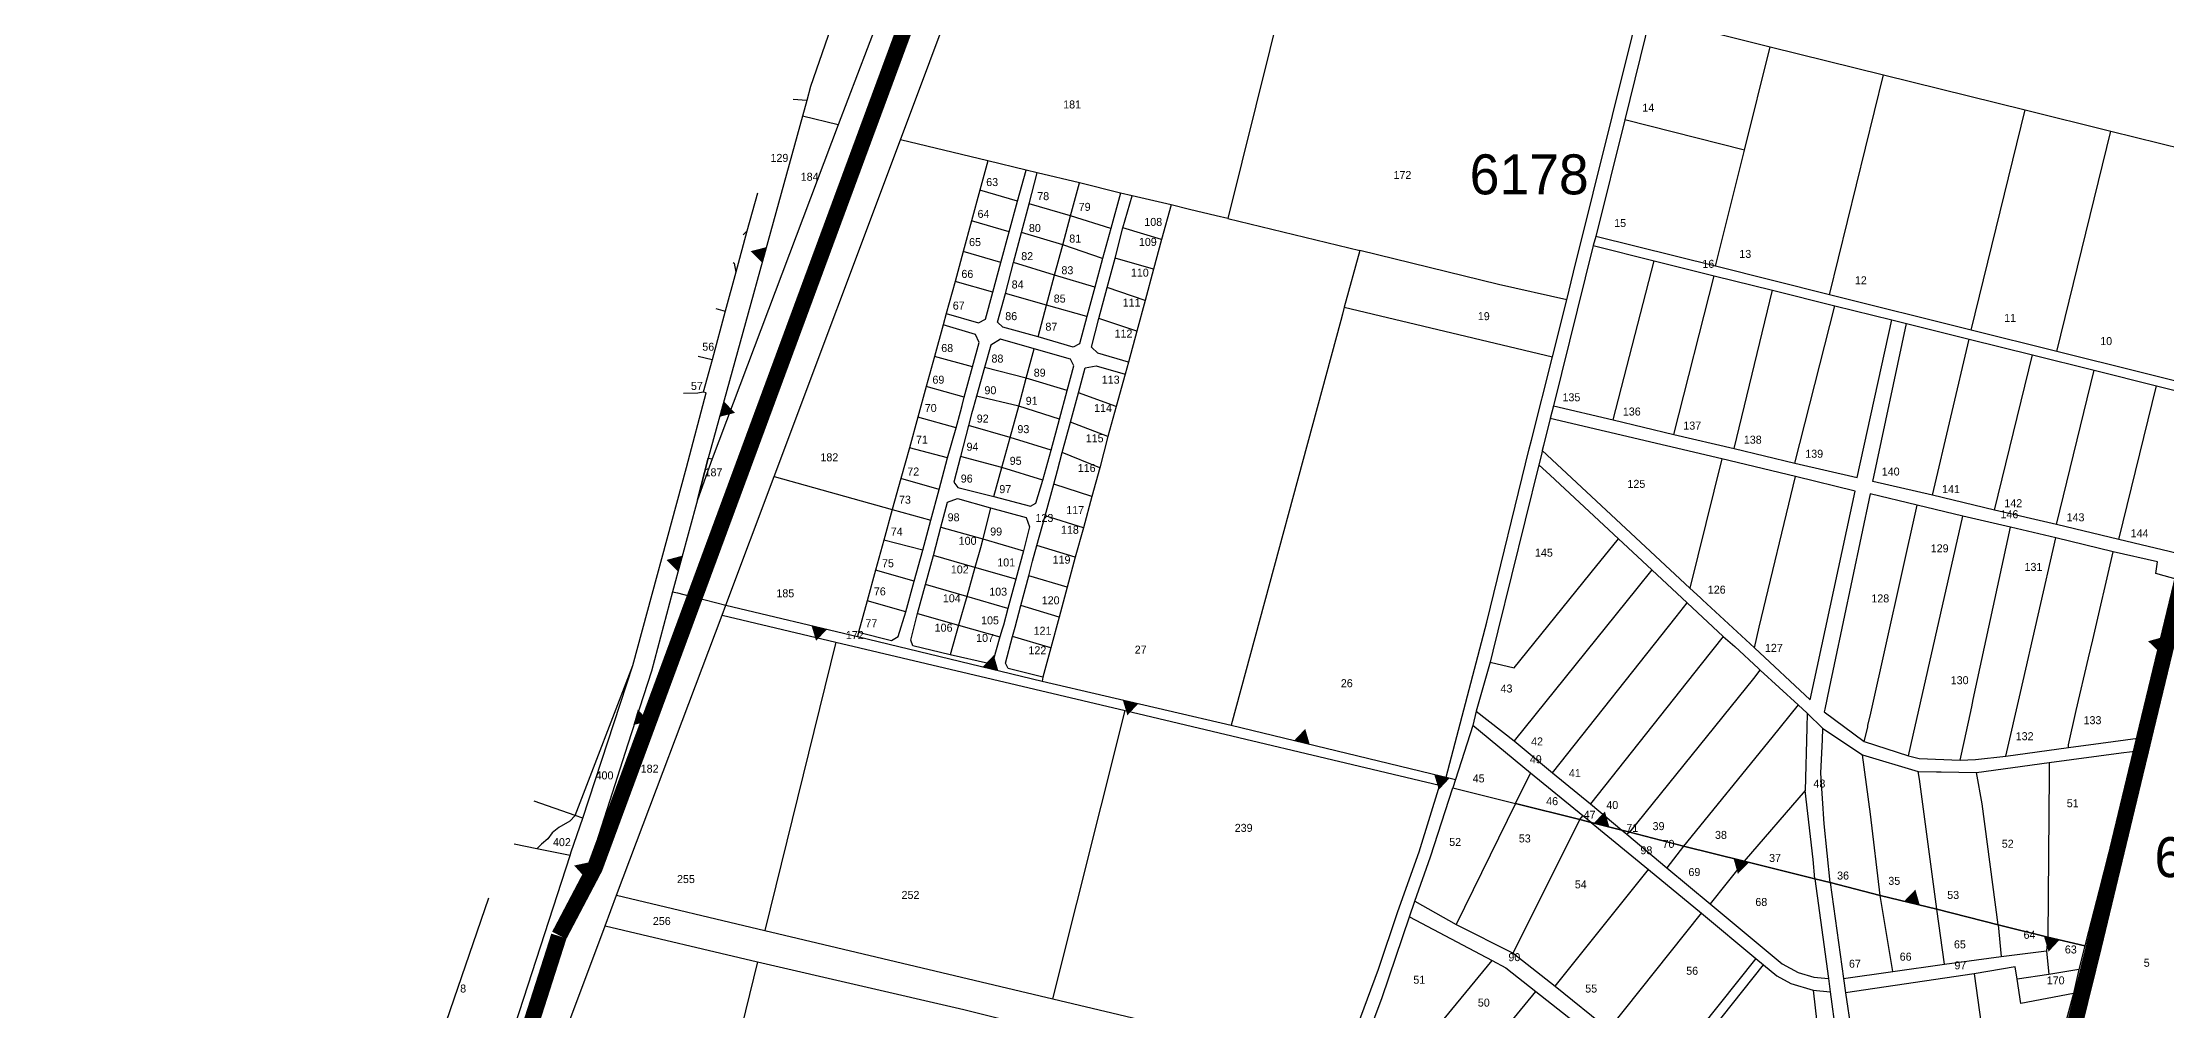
# Model space of a CAD drawing. Extents: x -493 to 187849, y -1657 to 664362.
# Drawn here: x 184168 to 185496, y 662609 to 663214 of the extents above; entities that cross this region are included whole.
import ezdxf

# ---------------------------------------------------------------- set-up
doc = ezdxf.new("R2010")
doc.units = 0
doc.header["$MEASUREMENT"] = 0
doc.layers.get('0').update_dxf_attribs({"linetype": 'CONTINUOUS'})
for name, color, linetype in [('0DXF_GUSH', 3, 'CONTINUOUS'), ('0G_GV_LIN', 10, 'CONTINUOUS'), ('1DXF_GUSH', 3, 'CONTINUOUS'), ('1G_GV_LIN', 1, 'CONTINUOUS'), ('6891-NUM', 70, 'CONTINUOUS'), ('BOUNDARY', 1, 'CONTINUOUS'), ('GBOUND_BOUNDARY', 5, 'CONTINUOUS')]:
    doc.layers.add(name, color=color, linetype=linetype)
doc.styles.get("Standard").update_dxf_attribs({"font": 'dimheb.shx'})

# ---------------------------------------------------------------- blocks, each defined once
blk = doc.blocks.new('TVC_FENCE')
blk.add_solid([(-0.5, 0), (0.5, 0), (0, 0.87)])

msp = doc.modelspace()

# ---------------------------------------------------------------- linework, layer by layer
at = {"layer": '0DXF_GUSH'}
for points in [[(185120.9, 663052.6), (185125, 663070), (185259.5, 663609.9)], [(184704.5, 663152.7), (184796.9, 663399.3), (184807.9, 663426.1), (184839.1, 663488.8), (184860.9, 663529.3), (184893.9, 663585.1)], [(184842.1, 663576.9), (184810.4, 663520), (184798.9, 663498.3), (184768.4, 663436.2), (184758.5, 663410.7), (184707.4, 663273.5), (184701.9, 663257.3), (184665.5, 663162)], [(184749.6, 663478.4), (184648.4, 663186.1), (184646.1, 663177.2)], [(184970.2, 663349.3), (184909.1, 663103.5)], [(185173, 663229.6), (185157.2, 663165.1)], [(185173, 663229.6), (185248, 663210.8)], [(185232, 663146.2), (185248, 663210.8)], [(185248, 663210.8), (185318.8, 663193.3)], [(185285, 663055.8), (185318.8, 663193.3)], [(185318.8, 663193.3), (185407.3, 663171.4)], [(184646.1, 663177.2), (184643.3, 663167.4)], [(185373.6, 663033.8), (185407.3, 663171.4)], [(185407.3, 663171.4), (185460.8, 663158.2)], [(184643.3, 663167.4), (184584.3, 662953.8)], [(184665.5, 663162), (184586.8, 662953.3)], [(184665.5, 663162), (184643.3, 663167.4)], [(185157.2, 663165.1), (185139.1, 663092.2)], [(185232, 663146.2), (185157.2, 663165.1)], [(185427.2, 663020.4), (185460.8, 663158.2)], [(185460.8, 663158.2), (185567.2, 663131.8)], [(184625.7, 662942.3), (184704.5, 663152.7)], [(184759.1, 663139.6), (184704.5, 663152.7)], [(185213.8, 663073.7), (185232, 663146.2)], [(184759.1, 663139.6), (184754.1, 663121.3)], [(184783, 663133.8), (184759.1, 663139.6)], [(184777.7, 663114.4), (184783, 663133.8)], [(184789.9, 663132.1), (184783, 663133.8)], [(184784.9, 663112.7), (184789.9, 663132.1)], [(184816.3, 663125.9), (184789.9, 663132.1)], [(184615.1, 663119.4), (184608.6, 663095.7)], [(184754.1, 663121.3), (184749, 663102.1)], [(184777.7, 663114.4), (184754.1, 663121.3)], [(184810.8, 663105.1), (184816.3, 663125.9)], [(184842, 663119.3), (184816.3, 663125.9)], [(184842, 663119.3), (184836, 663097.3)], [(184849.2, 663117.8), (184842, 663119.3)], [(184843.5, 663097.8), (184849.2, 663117.8)], [(184873.6, 663112), (184849.2, 663117.8)], [(184772.4, 663095.1), (184777.7, 663114.4)], [(184780.2, 663094.7), (184784.9, 663112.7)], [(184810.8, 663105.1), (184784.9, 663112.7)], [(184805.9, 663087), (184810.8, 663105.1)], [(184836, 663097.3), (184810.8, 663105.1)], [(184873.6, 663112), (184867.7, 663090.4)], [(184909.1, 663103.5), (184901.8, 663105.3), (184885.1, 663109.2), (184873.6, 663112)], [(184909.1, 663103.5), (184991.5, 663083.5)], [(184608.6, 663095.7), (184601.6, 663070)], [(184606.3, 663093.4), (184608.6, 663095.7)], [(184749, 663102.1), (184743.8, 663082.9)], [(184772.4, 663095.1), (184749, 663102.1)], [(184767.2, 663076.1), (184772.4, 663095.1)], [(184775.1, 663076), (184780.2, 663094.7)], [(184805.9, 663087), (184780.2, 663094.7)], [(184836, 663097.3), (184830.8, 663078.6)], [(184838.6, 663078.8), (184843.5, 663097.8)], [(184867.7, 663090.4), (184843.5, 663097.8)], [(184867.7, 663090.4), (184862.6, 663071.8)], [(185139.1, 663092.2), (185137.3, 663086.6)], [(185213.8, 663073.7), (185139.1, 663092.2)], [(184743.8, 663082.9), (184738.7, 663064.2)], [(184767.2, 663076.1), (184743.8, 663082.9)], [(184800.8, 663068.2), (184805.9, 663087)], [(184830.8, 663078.6), (184805.9, 663087)], [(184830.8, 663078.6), (184825.9, 663060.7)], [(184833.7, 663060.4), (184838.6, 663078.8)], [(184862.6, 663071.8), (184838.6, 663078.8)], [(184991.5, 663083.5), (184981.7, 663048.1)], [(185120.9, 663052.6), (185078.3, 663062.2), (184991.5, 663083.5)], [(185137.3, 663086.6), (185112.5, 662986.4)], [(185137.3, 663086.6), (185175.5, 663077.1)], [(185149.8, 662977.7), (185175.5, 663077.1)], [(185175.5, 663077.1), (185213, 663067.8)], [(184601.6, 663070), (184595, 663045.6)], [(184599.9, 663076.1), (184600.6, 663075.6), (184601.6, 663070)], [(184738.7, 663064.2), (184733, 663044.1)], [(184762.2, 663057.4), (184738.7, 663064.2)], [(184762.2, 663057.4), (184767.2, 663076.1)], [(184770.1, 663056.6), (184775.1, 663076)], [(184800.8, 663068.2), (184775.1, 663076)], [(184795.7, 663049.4), (184800.8, 663068.2)], [(184825.9, 663060.7), (184800.8, 663068.2)], [(184862.6, 663071.8), (184857.4, 663052.3)], [(185187.7, 662968.6), (185213, 663067.8)], [(185213, 663067.8), (185249.4, 663058.8)], [(185285, 663055.8), (185213.8, 663073.7)], [(184733, 663044.1), (184753.3, 663038.4), (184757.6, 663040.7), (184762.2, 663057.4)], [(184790.6, 663029.5), (184768.5, 663035.6), (184765.2, 663038.7), (184770.1, 663056.6)], [(184795.7, 663049.4), (184770.1, 663056.6)], [(184825.9, 663060.7), (184820.9, 663042.2)], [(184828.5, 663041.1), (184833.7, 663060.4)], [(184857.4, 663052.3), (184833.7, 663060.4)], [(184857.4, 663052.3), (184852.2, 663033.2)], [(185112, 663017), (185120.9, 663052.6)], [(185225.5, 662959.8), (185249.4, 663058.8)], [(185249.4, 663058.8), (185288.4, 663048.9)], [(185373.6, 663033.8), (185285, 663055.8)], [(184595, 663045.6), (184586.8, 663015.2)], [(184589.2, 663047.2), (184595, 663045.6)], [(184731.3, 663037.1), (184725.8, 663017.3)], [(184733, 663044.1), (184731.3, 663037.1)], [(184749.5, 663010.8), (184753.6, 663026), (184751.4, 663031.1), (184731.3, 663037.1)], [(184790.6, 663029.5), (184795.7, 663049.4)], [(184820.9, 663042.2), (184816.3, 663025.2), (184812.4, 663023.2), (184790.6, 663029.5)], [(184820.9, 663042.2), (184795.7, 663049.4)], [(184847, 663013.8), (184827.8, 663019.3), (184823.8, 663023.1), (184828.5, 663041.1)], [(184852.2, 663033.2), (184828.5, 663041.1)], [(184981.7, 663048.1), (184980.7, 663043.8), (184979.6, 663039.8), (184911.1, 662786.8)], [(184981.7, 663048.1), (185112, 663017)], [(185263.3, 662950.7), (185288.4, 663048.9)], [(185263.3, 662950.7), (185302.3, 662941.6), (185323.9, 663040.1)], [(185288.4, 663048.9), (185323.9, 663040.1)], [(185349.4, 662930.6), (185312.1, 662939.2), (185333.2, 663037.9)], [(185323.9, 663040.1), (185333.2, 663037.9)], [(185333.2, 663037.9), (185372.4, 663028.2)], [(184788.1, 663022.1), (184767, 663028.1), (184760.9, 663024.3), (184757, 663010.4)], [(184852.2, 663033.2), (184847, 663013.8)], [(185349.4, 662930.6), (185372.4, 663028.2)], [(185372.4, 663028.2), (185411.9, 663018.4)], [(185427.2, 663020.4), (185373.6, 663033.8)], [(184586.8, 663015.2), (184578.2, 663017.3)], [(184586.8, 663015.2), (184581.2, 662994.9)], [(184725.8, 663017.3), (184720.6, 662998.5)], [(184749.5, 663010.8), (184725.8, 663017.3)], [(184744.4, 662991.9), (184749.5, 663010.8)], [(184757, 663010.4), (184752.1, 662992.4)], [(184783.1, 663003.7), (184757, 663010.4)], [(184783.1, 663003.7), (184788.1, 663022.1)], [(184808.7, 662996), (184812.8, 663011.5), (184810.7, 663015.7), (184788.1, 663022.1)], [(184815.7, 662994.6), (184820, 663010.3), (184826.9, 663011.4), (184844.9, 663006.3)], [(184847, 663013.8), (184844.9, 663006.3)], [(185045.6, 662754.3), (185070.9, 662851.3), (185097.4, 662959.6), (185098.8, 662965), (185112, 663017)], [(185388.1, 662921.2), (185411.9, 663018.4)], [(185411.9, 663018.4), (185450.4, 663008.7)], [(185531.7, 662994.4), (185427.2, 663020.4)], [(184720.6, 662998.5), (184715.3, 662979.4)], [(184744.4, 662991.9), (184720.6, 662998.5)], [(184778.4, 662986.2), (184783.1, 663003.7)], [(184808.7, 662996), (184783.1, 663003.7)], [(184844.9, 663006.3), (184839.4, 662986.1)], [(185426.9, 662912.2), (185450.4, 663008.7)], [(185450.4, 663008.7), (185489.3, 662999)], [(185465.9, 662902.9), (185489.3, 662999)], [(185489.3, 662999), (185516.1, 662992.3)], [(184537.3, 662824.2), (184570.9, 662948), (184583.1, 662994.6)], [(184581.2, 662994.9), (184577.9, 662994.3), (184569, 662994.1)], [(184583.1, 662994.6), (184581.2, 662994.9)], [(184739.3, 662972.8), (184742, 662982.8), (184743, 662986.6), (184744.4, 662991.9)], [(184752.1, 662992.4), (184750, 662984.9), (184749, 662981.4), (184747, 662974.1)], [(184778.4, 662986.2), (184752.1, 662992.4)], [(184773, 662966.6), (184778.4, 662986.2)], [(184803.8, 662978.1), (184778.4, 662986.2)], [(184803.8, 662978.1), (184808.7, 662996)], [(184810.8, 662976.2), (184815.7, 662994.6)], [(184839.4, 662986.1), (184815.7, 662994.6)], [(184839.4, 662986.1), (184834.2, 662967.2)], [(185112.5, 662986.4), (185110.6, 662978.6)], [(185112.5, 662986.4), (185149.8, 662977.7)], [(184715.3, 662979.4), (184710.1, 662960.3)], [(184739.3, 662972.8), (184715.3, 662979.4)], [(184734, 662953.9), (184739.3, 662972.8)], [(184747, 662974.1), (184742.1, 662954.8)], [(184773, 662966.6), (184747, 662974.1)], [(184798.6, 662958.7), (184803.8, 662978.1)], [(184805.6, 662957.2), (184810.8, 662976.2)], [(184834.2, 662967.2), (184810.8, 662976.2)], [(185110.6, 662978.6), (185106.4, 662961.6), (185105.6, 662958.6)], [(185217.7, 662953.3), (185110.6, 662978.6)], [(185149.8, 662977.7), (185187.7, 662968.6)], [(184710.1, 662960.3), (184704.8, 662941)], [(184734, 662953.9), (184710.1, 662960.3)], [(184767.9, 662947.9), (184773, 662966.6)], [(184798.6, 662958.7), (184773, 662966.6)], [(184793.4, 662940.1), (184798.6, 662958.7)], [(184800.4, 662937.5), (184802.6, 662946), (184805.6, 662957.2)], [(184829, 662947.8), (184805.6, 662957.2)], [(184834.2, 662967.2), (184829, 662947.8)], [(185105.6, 662958.6), (185105.2, 662956.9), (185103.4, 662949.6)], [(185105.6, 662958.6), (185197.8, 662872.6)], [(185187.7, 662968.6), (185225.5, 662959.8)], [(185225.5, 662959.8), (185263.3, 662950.7)], [(184577.6, 662927.7), (184584.3, 662953.8)], [(184586.8, 662953.3), (184577.6, 662927.7)], [(184584.3, 662953.8), (184586.8, 662953.3)], [(184728.7, 662934.2), (184734, 662953.9)], [(184742.1, 662954.8), (184737.9, 662938.7), (184740.4, 662935.5), (184762.9, 662929.7)], [(184767.9, 662947.9), (184742.1, 662954.8)], [(184762.9, 662929.7), (184767.9, 662947.9)], [(184793.4, 662940.1), (184767.9, 662947.9)], [(184829, 662947.8), (184824, 662929.7)], [(185103.4, 662949.6), (185077.8, 662845.8), (185074.7, 662833.2), (185073, 662826.3)], [(185103.4, 662949.6), (185110.4, 662943.1), (185153.3, 662903.4)], [(185217.7, 662953.3), (185202.8, 662892.7), (185197.8, 662872.6)], [(185263.9, 662942.3), (185217.7, 662953.3)], [(184595.5, 662861.8), (184625.7, 662942.3)], [(184625.7, 662942.3), (184699.4, 662921.7)], [(184704.8, 662941), (184699.4, 662921.7)], [(184728.7, 662934.2), (184704.8, 662941)], [(184723.6, 662915), (184728.7, 662934.2)], [(184762.9, 662929.7), (184785.7, 662923.8), (184789.2, 662925.6), (184793.4, 662940.1)], [(184794.9, 662917.8), (184800.4, 662937.5)], [(184824, 662929.7), (184800.4, 662937.5)], [(185238.1, 662835.2), (185273, 662802.8), (185277.3, 662823), (185301.1, 662933.2), (185263.9, 662942.3)], [(185238.1, 662835.2), (185241.1, 662848.2), (185263.9, 662942.3)], [(185339.9, 662924.4), (185310.5, 662931.4), (185288, 662824.8), (185284.9, 662810.1), (185282.1, 662796.9), (185281.7, 662795.3), (185306.8, 662776.7)], [(185388.1, 662921.2), (185349.4, 662930.6)], [(184577.6, 662927.7), (184562, 662870.2)], [(184699.4, 662921.7), (184694.1, 662902.6)], [(184699.4, 662921.7), (184723.6, 662915)], [(184729.7, 662910.6), (184734, 662926.2), (184740.2, 662928.5), (184760.8, 662922.8)], [(184760.8, 662922.8), (184755.9, 662903.4)], [(184760.8, 662922.8), (184783.1, 662916.6), (184785.2, 662910.8), (184781.5, 662895.9)], [(184789.8, 662899.1), (184794.9, 662917.8)], [(184818.8, 662910.3), (184794.9, 662917.8)], [(184824, 662929.7), (184818.8, 662910.3)], [(185306.8, 662776.7), (185308.9, 662785.6), (185309.1, 662786.7), (185310.9, 662794.4), (185339.9, 662924.4)], [(185334.5, 662767.8), (185337.4, 662780.6), (185368.4, 662917.5)], [(185368.4, 662917.5), (185339.9, 662924.4)], [(185398.1, 662910.7), (185368.4, 662917.5)], [(185426.9, 662912.2), (185388.1, 662921.2)], [(184718.4, 662896.3), (184723.6, 662915)], [(184725.1, 662892.9), (184729.7, 662910.6)], [(184729.7, 662910.6), (184755.9, 662903.4)], [(184818.8, 662910.3), (184813.7, 662891.9)], [(185366.7, 662765), (185369.3, 662777.3), (185373.9, 662798.4), (185374.9, 662802.9), (185398.1, 662910.7)], [(185395.2, 662767.5), (185404.3, 662807.2), (185426.4, 662904)], [(185426.4, 662904), (185398.1, 662910.7)], [(185462.2, 662895.3), (185426.4, 662904)], [(185465.9, 662902.9), (185426.9, 662912.2)], [(184694.1, 662902.6), (184689, 662883.7)], [(184718.4, 662896.3), (184694.1, 662902.6)], [(184713, 662876.9), (184718.4, 662896.3)], [(184720.2, 662874.8), (184725.1, 662892.9)], [(184751, 662885.5), (184725.1, 662892.9)], [(184755.9, 662903.4), (184754.5, 662897.7), (184751, 662885.5)], [(184755.9, 662903.4), (184781.5, 662895.9)], [(184781.5, 662895.9), (184776.7, 662878.2)], [(184784.7, 662880.2), (184787.1, 662889.4), (184789.8, 662899.1)], [(184813.7, 662891.9), (184789.8, 662899.1)], [(184813.7, 662891.9), (184808.7, 662873.2)], [(185073, 662826.3), (185087.9, 662822.7), (185139.6, 662886.6), (185152.3, 662902.3), (185153.3, 662903.4)], [(185153.3, 662903.4), (185174.1, 662884)], [(185434.3, 662772.9), (185434.3, 662774.6), (185439.2, 662796.1), (185446.9, 662829), (185449.5, 662840.2), (185462.2, 662895.3)], [(185503.1, 662877.8), (185488.9, 662881.6), (185490.1, 662889), (185462.2, 662895.3)], [(185506.9, 662893.2), (185465.9, 662902.9)], [(184689, 662883.7), (184683.7, 662864.6)], [(184713, 662876.9), (184689, 662883.7)], [(184751, 662885.5), (184746, 662867.4)], [(184776.7, 662878.2), (184751, 662885.5)], [(184776.7, 662878.2), (184771.7, 662859.8)], [(184779.7, 662861.6), (184784.7, 662880.2)], [(184808.7, 662873.2), (184784.7, 662880.2)], [(185174.1, 662884), (185164.7, 662872.2), (185088, 662777.1)], [(185174.1, 662884), (185196.1, 662863.4)], [(185503.1, 662877.8), (185484.4, 662805), (185481.4, 662792.9), (185479.6, 662785.4), (185478.9, 662782.9), (185477.8, 662778.8)], [(184562, 662870.2), (184548.9, 662820.6), (184534.1, 662775), (184507.9, 662692.9), (184498.9, 662665), (184480.6, 662609.1), (184475.2, 662591.1), (184469.5, 662574.3)], [(184562, 662870.2), (184565.2, 662869.5), (184573.2, 662867.5), (184576.1, 662866.8), (184595.5, 662861.8)], [(184683.7, 662864.6), (184678.2, 662845)], [(184707.8, 662857.7), (184683.7, 662864.6)], [(184707.8, 662857.7), (184713, 662876.9)], [(184715.2, 662856.6), (184720.2, 662874.8)], [(184746, 662867.4), (184720.2, 662874.8)], [(184746, 662867.4), (184740.8, 662849.4)], [(184771.7, 662859.8), (184746, 662867.4)], [(184808.7, 662873.2), (184803.6, 662854.3)], [(185197.8, 662872.6), (185204.5, 662866.5), (185205.7, 662865.3), (185238.1, 662835.2)], [(184527.1, 662680.7), (184593.1, 662855.7)], [(184593.1, 662855.7), (184595.5, 662861.8)], [(184593.1, 662855.7), (184664.2, 662838.8)], [(184595.5, 662861.8), (184677.6, 662842.3)], [(184678.2, 662845), (184698.9, 662839.9), (184703, 662842.2), (184707.8, 662857.7)], [(184735.6, 662830.8), (184712.3, 662836.5), (184710.9, 662840.1), (184715.2, 662856.6)], [(184715.2, 662856.6), (184740.8, 662849.4)], [(184771.7, 662859.8), (184768.8, 662849.4), (184768.1, 662846.8), (184766.7, 662842.1)], [(184774.5, 662842.3), (184775.4, 662845.3), (184776.1, 662848.2), (184779.7, 662861.6)], [(184803.6, 662854.3), (184779.7, 662861.6)], [(184803.6, 662854.3), (184798.4, 662835.2)], [(185112, 662757.2), (185189.3, 662854.6), (185196.1, 662863.4)], [(185196.1, 662863.4), (185218.6, 662842.3)], [(184664.2, 662838.8), (184619.8, 662658.6)], [(184664.2, 662838.8), (184845, 662796)], [(184678.2, 662845), (184677.6, 662842.3)], [(184677.6, 662842.3), (184793.1, 662814.4)], [(184740.8, 662849.4), (184735.6, 662830.8)], [(184766.7, 662842.1), (184762.5, 662827.2), (184759.6, 662825.5), (184735.6, 662830.8)], [(184740.8, 662849.4), (184766.7, 662842.1)], [(184793.5, 662816.9), (184771.9, 662822.2), (184770.1, 662825.7), (184774.5, 662842.3)], [(184798.4, 662835.2), (184774.5, 662842.3)], [(185218.6, 662842.3), (185204.8, 662825), (185135.6, 662737.8)], [(185218.6, 662842.3), (185225.9, 662836.1), (185240.6, 662822.3), (185241.8, 662821.2)], [(184501.3, 662730.4), (184537.3, 662824.2)], [(184506, 662728.8), (184537.3, 662824.2)], [(184798.4, 662835.2), (184793.5, 662816.9)], [(185073, 662826.3), (185064.2, 662795.7)], [(184793.5, 662816.9), (184793.1, 662814.4)], [(184793.1, 662814.4), (184911.1, 662786.8)], [(185160.2, 662720), (185237.7, 662816.1), (185241.8, 662821.2)], [(185241.8, 662821.2), (185265.5, 662799.6)], [(185265.5, 662799.6), (185249, 662779.2), (185193.8, 662711.3)], [(185265.5, 662799.6), (185271.1, 662794.3)], [(184799.8, 662615.8), (184845, 662796)], [(184845, 662796), (185041.4, 662749.4)], [(184911.1, 662786.8), (185042.8, 662755)], [(185062.1, 662786.7), (185051.4, 662753)], [(185064.2, 662795.7), (185062.1, 662786.7)], [(185098.3, 662756.9), (185062.1, 662786.7)], [(185064.2, 662795.7), (185088, 662777.1)], [(185271.1, 662794.3), (185270.8, 662785.2), (185269.8, 662746.1)], [(185271.1, 662794.3), (185280.8, 662784.8)], [(185285.5, 662688.5), (185281.7, 662725.3), (185279.7, 662756.9), (185280.6, 662777.9), (185280.8, 662784.8)], [(185280.8, 662784.8), (185305.6, 662768.3)], [(185088, 662777.1), (185112, 662757.2)], [(185306.8, 662776.7), (185334.5, 662767.8)], [(185395.2, 662767.5), (185434.3, 662772.9)], [(185434.3, 662772.9), (185454.6, 662775.6), (185477.8, 662778.8)], [(185477.8, 662778.8), (185475.9, 662770.5)], [(185305.6, 662768.3), (185340.5, 662758)], [(185316.8, 662680.5), (185310.6, 662731.2), (185305.6, 662768.3)], [(185334.5, 662767.8), (185341.1, 662766.1), (185366.7, 662765)], [(185340.5, 662758), (185351.9, 662757.8), (185354.9, 662757.7), (185377, 662757.4)], [(185352.1, 662671.8), (185341.2, 662753.1), (185340.5, 662758)], [(185366.7, 662765), (185376.2, 662765.4), (185395.2, 662767.5)], [(185377, 662757.4), (185422.4, 662763.5)], [(185422.4, 662763.5), (185422.3, 662756.4), (185421.4, 662654.4)], [(185422.4, 662763.5), (185467.3, 662769.6), (185474.2, 662770.4), (185475.9, 662770.5)], [(185475.9, 662770.5), (185470.9, 662751.5), (185462.6, 662719), (185453.6, 662683.8), (185446.9, 662657.9), (185444.6, 662649)], [(185041.4, 662749.4), (185028.4, 662707.5), (185015, 662670.2), (185003, 662634.1), (184969.2, 662543.2)], [(185026, 662677), (185035.8, 662704.7), (185049.7, 662747.8)], [(185041.4, 662749.4), (185042.8, 662755)], [(185042.8, 662755), (185045.6, 662754.3)], [(185045.6, 662754.3), (185051.4, 662753)], [(185051.4, 662753), (185049.7, 662747.8)], [(185049.7, 662747.8), (185088.9, 662738)], [(185088.9, 662738), (185098.3, 662756.9)], [(185131, 662730.3), (185098.3, 662756.9)], [(185112, 662757.2), (185135.6, 662737.8)], [(185269.8, 662746.1), (185231.8, 662701.8)], [(185275.9, 662690.8), (185274.8, 662703), (185269.8, 662746.1)], [(185390.4, 662662.1), (185380.4, 662737.8), (185377, 662757.4)], [(184501.3, 662730.4), (184475.6, 662739.4)], [(185088.9, 662738), (185051.7, 662662.4)], [(185129, 662727.9), (185088.9, 662738)], [(185135.6, 662737.8), (185155.2, 662721.3)], [(184501.3, 662730.4), (184497.9, 662726.9), (184491.1, 662722.9), (184486.9, 662719.7), (184484.1, 662715.9), (184480.2, 662712.5), (184477.2, 662709.6)], [(184498.1, 662705.5), (184498.8, 662707.8), (184506, 662728.8)], [(184506, 662728.8), (184501.3, 662730.4)], [(185087.3, 662644.3), (185129, 662727.9)], [(185129, 662727.9), (185131, 662730.3)], [(185136.2, 662726.1), (185129, 662727.9)], [(185136.2, 662726.1), (185131, 662730.3)], [(185155.2, 662721.3), (185136.2, 662726.1)], [(185136.2, 662726.1), (185172, 662696.6)], [(185160.2, 662720), (185155.2, 662721.3)], [(185155.2, 662721.3), (185158.3, 662718.8)], [(185160.2, 662720), (185158.3, 662718.8)], [(185158.3, 662718.8), (185183.5, 662697.7)], [(185193.8, 662711.3), (185160.2, 662720)], [(184458.5, 662583.6), (184498.1, 662705.5)], [(184477.2, 662709.6), (184463.2, 662712.5)], [(184498.1, 662705.5), (184477.2, 662709.6)], [(185193.8, 662711.3), (185183.5, 662697.7)], [(185231.8, 662701.8), (185193.8, 662711.3)], [(185113.6, 662623.7), (185172, 662696.6)], [(185172, 662696.6), (185205, 662669.4)], [(185183.5, 662697.7), (185210.5, 662675.2)], [(185231.8, 662701.8), (185210.5, 662675.2)], [(185275.9, 662690.8), (185231.8, 662701.8)], [(184520.1, 662661.4), (184527.1, 662680.7)], [(184527.1, 662680.7), (184619.8, 662658.6)], [(185285.5, 662688.5), (185275.9, 662690.8)], [(185275.9, 662690.8), (185284.4, 662628.6)], [(185316.8, 662680.5), (185285.5, 662688.5)], [(185285.5, 662688.5), (185293.8, 662628.6)], [(185352.1, 662671.8), (185316.8, 662680.5)], [(185324.6, 662633), (185316.8, 662680.5)], [(184992.4, 662581.4), (185005.5, 662616.6), (185022.6, 662667.2)], [(185022.6, 662667.2), (185026, 662677)], [(185022.6, 662667.2), (185074.2, 662639.8)], [(185026, 662677), (185051.7, 662662.4)], [(185147.2, 662596.7), (185205, 662669.4)], [(185205, 662669.4), (185239, 662641.1)], [(185210.5, 662675.2), (185255.5, 662637.8), (185265.5, 662632.4), (185275.2, 662629.5), (185284.4, 662628.6)], [(185390.4, 662662.1), (185352.1, 662671.8)], [(185357, 662637.5), (185352.1, 662671.8)], [(184453.7, 662484.7), (184520.1, 662661.4)], [(184520.1, 662661.4), (184615.1, 662639)], [(184619.8, 662658.6), (184799.8, 662615.8)], [(185051.7, 662662.4), (185087.3, 662644.3)], [(185421.4, 662654.4), (185390.4, 662662.1)], [(185390.4, 662662.1), (185392.4, 662642.3)], [(185421.4, 662654.4), (185420.6, 662645.9)], [(185444.6, 662649), (185421.4, 662654.4)], [(184615.1, 662639), (184570.6, 662457)], [(184615.1, 662639), (184744.2, 662609.1), (184794.9, 662596.5)], [(185005.5, 662556.3), (185074.2, 662639.8)], [(185074.2, 662639.8), (185082.7, 662635.3), (185101.6, 662620.4)], [(185087.3, 662644.3), (185113.6, 662623.7)], [(185239, 662641.1), (185181.7, 662569.1)], [(185239, 662641.1), (185243.9, 662637.1)], [(185357, 662637.5), (185392.4, 662642.3)], [(185392.4, 662642.3), (185420.6, 662645.9)], [(185420.6, 662645.9), (185422.1, 662631.1)], [(185444.6, 662649), (185440.8, 662634.1)], [(185186.6, 662565), (185243.9, 662637.1)], [(185243.9, 662637.1), (185252.2, 662630.2), (185260.9, 662625.4), (185274.9, 662621.3)], [(185284.4, 662628.6), (185285.5, 662620.3)], [(185293.8, 662628.6), (185324.6, 662633)], [(185293.8, 662628.6), (185295.1, 662619.6)], [(185375.4, 662631.5), (185295.1, 662619.6)], [(185324.6, 662633), (185357, 662637.5)], [(185402.3, 662628.1), (185401.1, 662635.9), (185375.4, 662631.5)], [(185375.4, 662631.5), (185382.2, 662583.6)], [(185422.1, 662631.1), (185402.3, 662628.1)], [(185437.6, 662619.1), (185404.5, 662613), (185402.3, 662628.1)], [(185440.8, 662634.1), (185422.1, 662631.1)], [(185440.8, 662634.1), (185437.6, 662619.1)], [(184799.8, 662615.8), (184923.5, 662586.4), (184936.2, 662580.6), (184953.5, 662569.6), (184963.4, 662556.4), (184969.2, 662543.2)], [(185022.2, 662523.8), (185101.6, 662620.4)], [(185101.6, 662620.4), (185125, 662601.9)], [(185113.6, 662623.7), (185147.2, 662596.7)], [(185274.9, 662621.3), (185285.5, 662620.3)], [(185274.9, 662621.3), (185278.1, 662592)], [(185285.5, 662620.3), (185289, 662594)], [(185295.1, 662619.6), (185302.1, 662572.1)], [(185437.6, 662619.1), (185434.3, 662607.8), (185430.7, 662594), (185429.9, 662590.5)]]:
    msp.add_lwpolyline(points, dxfattribs=at)
at = {"layer": '0G_GV_LIN'}
for points in [[(184749.6, 663478.4), (184648.4, 663186.1), (184646.1, 663177.2)], [(185644, 663252.3), (185638.7, 663252.5), (185595, 663253.5), (185585.8, 663216.2), (185567.2, 663131.8), (185531.7, 662995.2), (185531.7, 662994.4), (185530.5, 662988.7), (185528.9, 662980.7), (185511.7, 662914.2), (185506.9, 662893.2), (185503.1, 662877.8), (185484.4, 662805), (185481.4, 662792.9), (185479.6, 662785.4), (185478.9, 662782.9), (185477.8, 662778.8), (185475.9, 662770.5), (185470.9, 662751.5), (185462.6, 662719), (185453.6, 662683.8), (185446.9, 662657.9), (185444.6, 662649)], [(184646.1, 663177.2), (184643.3, 663167.4), (184584.3, 662953.8), (184577.6, 662927.7), (184562, 662870.2)], [(184646.1, 663177.2), (184637.5, 663177.9)], [(184562, 662870.2), (184548.9, 662820.6), (184534.1, 662775), (184507.9, 662692.9), (184498.9, 662665), (184480.6, 662609.1), (184475.2, 662591.1), (184469.5, 662574.3)], [(184562, 662870.2), (184565.2, 662869.5), (184573.2, 662867.5), (184576.1, 662866.8), (184595.5, 662861.8), (184677.6, 662842.3), (184793.1, 662814.4), (184911.1, 662786.8), (185042.8, 662755), (185045.6, 662754.3), (185051.4, 662753), (185049.7, 662747.8), (185088.9, 662738), (185129, 662727.9), (185136.2, 662726.1), (185155.2, 662721.3), (185160.2, 662720), (185193.8, 662711.3), (185231.8, 662701.8), (185275.9, 662690.8), (185285.5, 662688.5), (185316.8, 662680.5), (185352.1, 662671.8), (185390.4, 662662.1), (185421.4, 662654.4), (185444.6, 662649)], [(185444.6, 662649), (185440.8, 662634.1), (185437.6, 662619.1), (185434.3, 662607.8), (185430.7, 662594), (185429.9, 662590.5), (185425.5, 662572.7), (185420.8, 662554.2), (185409.2, 662508.5), (185403, 662483.7), (185401.3, 662476.3), (185394.5, 662449.1), (185392.7, 662441.7), (185390.6, 662433.1), (185390, 662429.5)]]:
    msp.add_lwpolyline(points, dxfattribs=at)
at = {"layer": '6891-NUM', "linetype": 'CONTINUOUS'}
msp.add_lwpolyline([(184447, 662678.8), (184198.6, 661954.7), (184164.9, 661768.4), (184050.3, 661493.1), (184014.3, 661401), (183969.4, 661230.4), (183964.9, 661008.2), (183982.9, 660794.9)], dxfattribs=at)
at = {"layer": 'GBOUND_BOUNDARY', "color": 5, "const_width": 10}
msp.add_lwpolyline([(185525.6, 663668.1), (185496.3, 663666.9), (185489.5, 663663.6), (185300.4, 663636.4), (185201.5, 663617.5, -0.109269), (185171.2, 663616.2, -0.047572), (185115.3, 663631.7), (184905.1, 663597.7), (184864.1, 663591.4), (184791.3, 663450.2), (184513.5, 662697.7), (184491.3, 662655.5)], format="xyb", dxfattribs=at)
msp.add_lwpolyline([(185525.6, 663668.1), (185496.3, 663666.9), (185489.5, 663663.6), (185300.4, 663636.4), (185201.5, 663617.5, -0.109269), (185171.2, 663616.2, -0.047572), (185115.3, 663631.7), (184905.1, 663597.7), (184864.1, 663591.4), (184791.3, 663450.2), (184513.5, 662697.7), (184491.3, 662655.5)], format="xyb", dxfattribs=at)
for points in [[(185195.8, 661993.6), (185200.5, 662003.8), (185221, 662047.9), (185247.7, 662105.3), (185251.8, 662114.2), (185251.8, 662114.3), (185261.6, 662135.4), (185266.1, 662145), (185282.7, 662181.2), (185314.4, 662250.1), (185327.2, 662277.9), (185327.9, 662279.3), (185395.1, 662425.5), (185397.9, 662436.9), (185442.9, 662618.7), (185449.8, 662646.6), (185477.2, 662760.6), (185479.5, 662770), (185482.3, 662781.8), (185505.6, 662878.4)], [(185195.8, 661993.6), (185200.5, 662003.8), (185221, 662047.9), (185247.7, 662105.3), (185251.8, 662114.2), (185251.8, 662114.3), (185261.6, 662135.4), (185266.1, 662145), (185282.7, 662181.2), (185314.4, 662250.1), (185327.2, 662277.9), (185327.9, 662279.3), (185395.1, 662425.5), (185397.9, 662436.9), (185442.9, 662618.7), (185449.8, 662646.6), (185477.2, 662760.6), (185479.5, 662770), (185482.3, 662781.8), (185505.6, 662878.4)], [(184456.1, 662545.7), (184491.1, 662655.1)]]:
    msp.add_lwpolyline(points, dxfattribs=at)

# ---------------------------------------------------------------- block references
at = {"layer": 'BOUNDARY', "color": 1, "linetype": 'CONTINUOUS', "xscale": 10, "yscale": 10, "zscale": 10}
for p, rotation in [((184619.4, 663080.8), 74.56503098710417), ((184592.8, 662984.4), 254.5650309871042), ((184566.7, 662887.9), 75.04854068549739), ((184653.8, 662848), 166.6191390999536), ((185492.6, 662837.2), 75.67533434912971), ((184760.8, 662822.2), 346.4036926070889), ((184848.3, 662801.5), 166.8725731472044), ((184539, 662791.8), 253.6792506917589), ((184955.4, 662776.1), 346.3935565734903), ((185042.9, 662755), 166.9272837104156), ((185142.6, 662724.5), 345.9088167906714), ((185465.5, 662730.6), 255.7914106451837), ((184508.9, 662696.5), 72.2284975217942), ((185229.9, 662702.4), 165.825272177811), ((185336.6, 662675.7), 345.9832220195233), ((185451.5, 662675.7), 255.8105281103575), ((185423.9, 662653.8), 166.8130377940052)]:
    msp.add_blockref('TVC_FENCE', p, dxfattribs=dict(at, rotation=rotation))

# ---------------------------------------------------------------- texts
at = {"layer": '1DXF_GUSH'}
for s, p in [('181', (184806.2, 663172.3)), ('14', (185168.1, 663170.3)), ('129', (184623.3, 663138.9)), ('184', (184642.2, 663127.1)), ('172', (185012.6, 663128.2)), ('63', (184758.1, 663123.8)), ('78', (184790, 663115)), ('64', (184752.7, 663103.9)), ('79', (184815.9, 663108.3)), ('108', (184856.9, 663098.9)), ('15', (185150.5, 663098.2)), ('65', (184747.4, 663086.3)), ('80', (184784.8, 663095.1)), ('81', (184810, 663088.5)), ('109', (184853.5, 663086.4)), ('82', (184780, 663077.5)), ('16', (185205.6, 663072.7)), ('13', (185228.7, 663078.9)), ('66', (184742.6, 663066.4)), ('84', (184774, 663059.8)), ('83', (184805.1, 663068.7)), ('110', (184848.5, 663067.2)), ('12', (185300.9, 663062.4)), ('67', (184737.2, 663046.6)), ('85', (184800.3, 663051)), ('111', (184843.4, 663048.5)), ('86', (184770, 663040)), ('87', (184795.1, 663033.4)), ('19', (185065.3, 663040)), ('11', (185394.2, 663038.9)), ('56', (184580.7, 663020.9)), ('68', (184730, 663020.1)), ('112', (184838.3, 663029.1)), ('10', (185454.2, 663024.4)), ('88', (184761.4, 663013.5)), ('57', (184573.6, 662996.4)), ('69', (184724.5, 663000.3)), ('90', (184757, 662993.7)), ('89', (184787.8, 663004.7)), ('113', (184830.3, 663000.3)), ('70', (184719.7, 662982.6)), ('91', (184782.8, 662987.1)), ('114', (184825.5, 662982.6)), ('135', (185118.2, 662989.3)), ('136', (185155.9, 662980.4)), ('92', (184752.2, 662976)), ('93', (184777.6, 662969.4)), ('137', (185193.7, 662971.6)), ('71', (184714.2, 662962.8)), ('94', (184745.8, 662958.4)), ('115', (184820.3, 662963.7)), ('138', (185231.5, 662962.8)), ('139', (185269.9, 662954)), ('187', (184582.1, 662942.4)), ('182', (184654.5, 662951.8)), ('72', (184708.8, 662942.9)), ('95', (184772.8, 662949.6)), ('116', (184815.3, 662945.1)), ('140', (185317.7, 662942.9)), ('73', (184703.6, 662925.3)), ('96', (184742.2, 662938.5)), ('97', (184766.3, 662931.9)), ('125', (185158.8, 662935.2)), ('141', (185355.4, 662931.9)), ('98', (184734, 662914.3)), ('123', (184788.9, 662913.9)), ('117', (184808.1, 662918.8)), ('146', (185391.9, 662916.2)), ('142', (185394.3, 662923.1)), ('143', (185433.2, 662914.3)), ('74', (184698.5, 662905.4)), ('100', (184740.9, 662899.6)), ('99', (184760.6, 662905.4)), ('118', (184804.8, 662906.5)), ('144', (185473.2, 662904.3)), ('75', (184693, 662885.6)), ('101', (184765, 662886.1)), ('119', (184799.6, 662887.8)), ('145', (185101, 662892.2)), ('129', (185348.3, 662894.9)), ('102', (184736, 662881.7)), ('131', (185406.9, 662883.3)), ('185', (184627, 662866.8)), ('76', (184687.9, 662868)), ('104', (184731, 662863.7)), ('103', (184760, 662867.8)), ('120', (184792.8, 662862.4)), ('126', (185209, 662869.1)), ('128', (185311.2, 662863.6)), ('77', (184682.6, 662848.1)), ('105', (184754.9, 662849.9)), ('172', (184670.4, 662840.7)), ('106', (184725.9, 662845.3)), ('107', (184751.8, 662838.9)), ('121', (184787.7, 662843.4)), ('127', (185244.7, 662832.7)), ('122', (184784.5, 662831.2)), ('27', (184850.9, 662831.6)), ('26', (184979.7, 662810.6)), ('43', (185079.5, 662807.3)), ('130', (185360.8, 662812.5)), ('133', (185443.8, 662787.5)), ('42', (185098.6, 662774.2)), ('132', (185401.4, 662777.5)), ('400', (184514, 662753)), ('182', (184542.2, 662757.2)), ('49', (185097.8, 662763.1)), ('41', (185122.2, 662754.4)), ('45', (185062.1, 662751.1)), ('48', (185275, 662747.9)), ('46', (185108, 662736.9)), ('47', (185131.4, 662728.4)), ('40', (185145.6, 662734.5)), ('51', (185433.3, 662735.6)), ('239', (184913.4, 662720.2)), ('53', (185090.9, 662713.6)), ('71', (185158.1, 662720.2)), ('39', (185174.5, 662721.3)), ('38', (185213.5, 662715.8)), ('402', (184487.4, 662711.3)), ('52', (185047.4, 662711.4)), ('98', (185166.9, 662706.2)), ('70', (185180.7, 662710.2)), ('37', (185247.3, 662701.4)), ('52', (185392.7, 662710.3)), ('255', (184564.9, 662688.2)), ('69', (185196.9, 662692.6)), ('36', (185289.8, 662690.4)), ('35', (185321.8, 662687.1)), ('252', (184705.2, 662678.3)), ('54', (185125.9, 662684.9)), ('68', (185238.7, 662673.9)), ('53', (185358.6, 662678.3)), ('256', (184549.8, 662662)), ('65', (185362.8, 662647.4)), ('64', (185406.3, 662653.4)), ('90', (185084.4, 662639.4)), ('67', (185297.2, 662635.3)), ('66', (185328.9, 662639.7)), ('97', (185363.1, 662634.3)), ('63', (185432.1, 662644.2)), ('5', (185481.4, 662635.9)), ('51', (185025, 662625.3)), ('56', (185195.5, 662630.9)), ('170', (185420.8, 662624.9)), ('8', (184429.4, 662619.8)), ('50', (185065.3, 662611)), ('55', (185132.4, 662619.8))]:
    msp.add_text(s, height=5, dxfattribs=at).set_placement(p)
at = {"layer": '1G_GV_LIN'}
for s, p in [('6178', (185060.2, 663118.6)), ('6236', (185488.1, 662691.9))]:
    msp.add_text(s, height=25, dxfattribs=at).set_placement(p)

doc.saveas('drawing.dxf')
